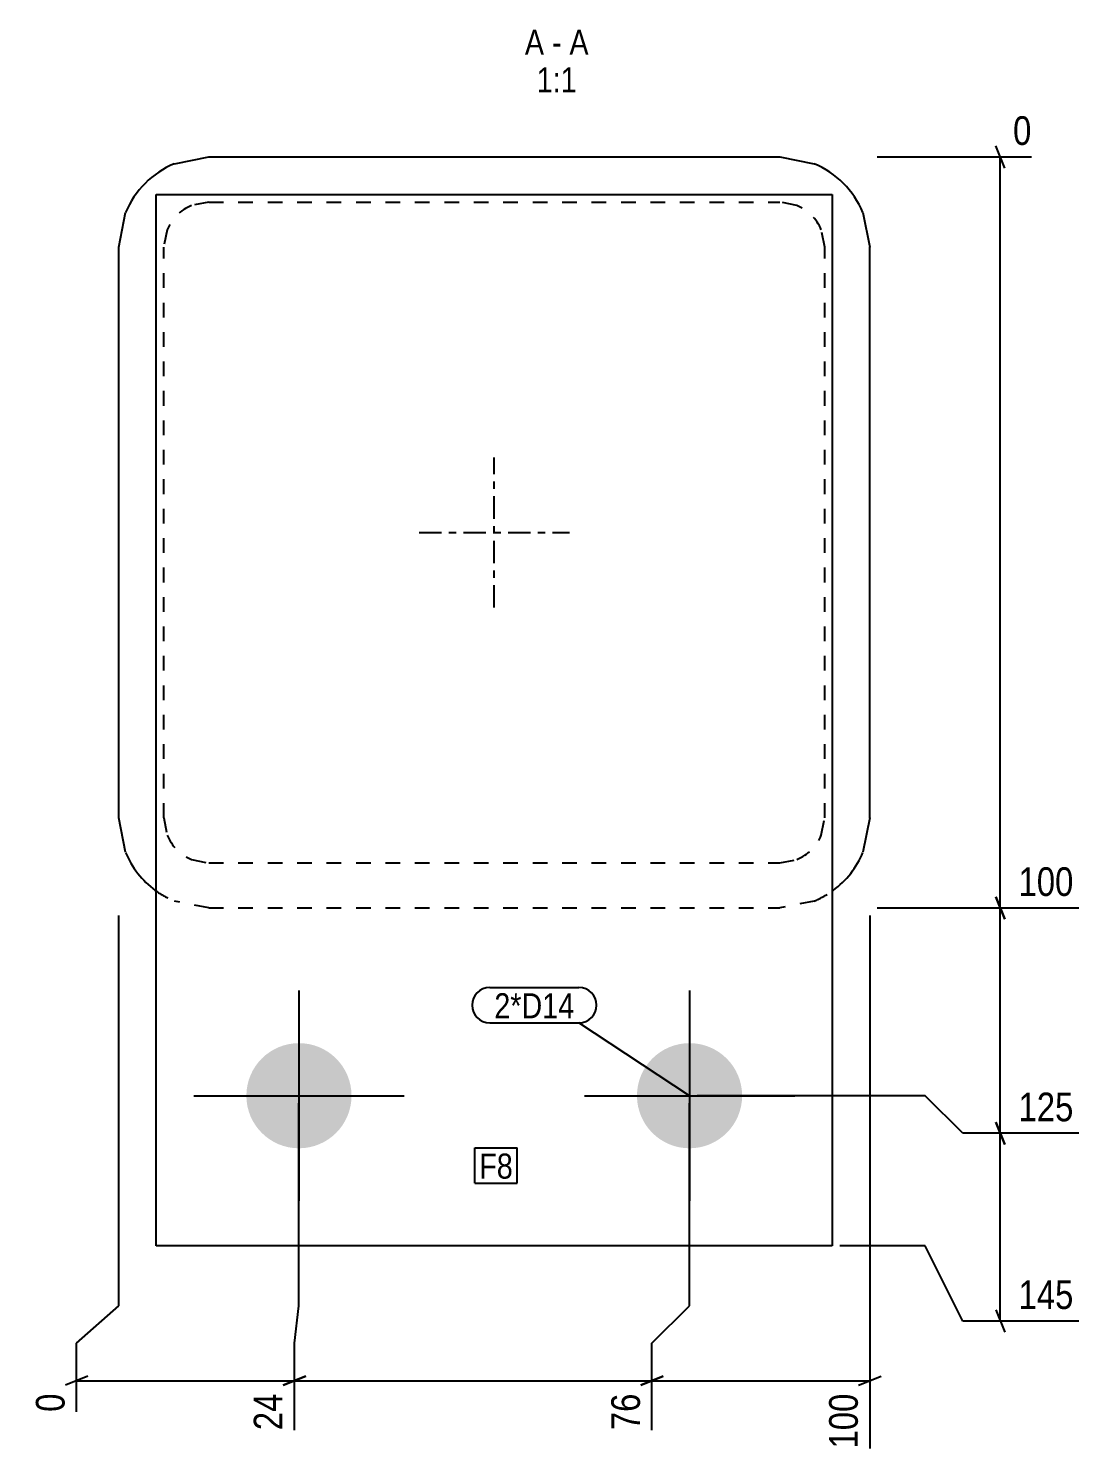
# Model space of a CAD drawing. Header units: millimetres. Extents: x 16 to 24925, y 2 to 481.
# Drawn here: x 10973.4 to 11113.3, y 1.6 to 191.5 of the extents above; entities that cross this region are included whole.
import ezdxf

# ---------------------------------------------------------------- set-up
doc = ezdxf.new("R2010")
doc.units = ezdxf.units.MM
doc.linetypes.add('DXK_LINE_DOT2', pattern=[3.9198, 1.9599, -1.9599])
doc.linetypes.add('DXK_LINE_DOT3', pattern=[5.9187, 2.979, -0.9799, 0.9799, -0.9799])
for name, color, linetype in [('MÅLSÆTNING', 7, 'Continuous'), ('STÅL', 7, 'Continuous'), ('TEKST', 7, 'Continuous')]:
    doc.layers.add(name, color=color, linetype=linetype)
doc.styles.add('Arial Narrow', font='ARIALN.TTF', dxfattribs={"height": 0.2})

msp = doc.modelspace()

# ---------------------------------------------------------------- hatches: boundary and pattern name
at = {"layer": 'STÅL', "linetype": 'Continuous'}
for points in [[(11016.37, 49.37, -1), (11002.37, 49.37, -1)], [(11068.37, 49.37, -1), (11054.37, 49.37, -1)]]:
    msp.add_hatch(color=96, dxfattribs=at).paths.add_polyline_path(points)

# ---------------------------------------------------------------- linework, layer by layer
at = {"layer": 'MÅLSÆTNING', "color": 7, "linetype": 'Continuous'}
for p, q in [((11103.34, 172.87), (11102.14, 175.87)), ((11086.37, 174.37), (11106.88, 174.37)), ((11102.74, 74.37), (11102.74, 174.37)), ((11086.37, 74.37), (11113.21, 74.37)), ((11086.37, 74.37), (11113.21, 74.37)), ((11102.14, 75.87), (11103.34, 72.87)), ((11103.34, 72.87), (11102.14, 75.87)), ((11102.74, 44.37), (11102.74, 74.37)), ((10985.37, 21.41), (10985.37, 73.37)), ((11085.37, 73.37), (11085.37, 2.4)), ((11092.74, 49.37), (11062.37, 49.37)), ((11092.74, 49.37), (11062.37, 49.37)), ((11097.74, 44.37), (11092.74, 49.37)), ((11097.74, 44.37), (11092.74, 49.37)), ((11009.37, 21.41), (11009.37, 48.37)), ((11009.37, 21.41), (11009.37, 48.37)), ((11061.37, 21.41), (11061.37, 48.37)), ((11061.37, 21.41), (11061.37, 48.37)), ((11102.14, 45.87), (11103.34, 42.87)), ((11103.34, 42.87), (11102.14, 45.87)), ((11113.21, 44.37), (11097.74, 44.37)), ((11113.21, 44.37), (11097.74, 44.37)), ((11102.74, 19.37), (11102.74, 44.37)), ((11092.74, 29.37), (11081.37, 29.37)), ((11097.74, 19.37), (11092.74, 29.37)), ((10979.77, 16.41), (10985.37, 21.41)), ((11008.77, 16.41), (11009.37, 21.41)), ((11008.77, 16.41), (11009.37, 21.41)), ((11056.37, 16.41), (11061.37, 21.41)), ((11056.37, 16.41), (11061.37, 21.41)), ((11113.21, 19.37), (11097.74, 19.37)), ((11102.14, 20.87), (11103.34, 17.87)), ((10979.77, 7.28), (10979.77, 16.41)), ((11008.77, 4.84), (11008.77, 16.41)), ((11008.77, 4.84), (11008.77, 16.41)), ((11056.37, 4.84), (11056.37, 16.41)), ((11056.37, 4.84), (11056.37, 16.41)), ((10981.27, 12.01), (10978.27, 10.81)), ((10979.77, 11.41), (11008.77, 11.41)), ((11010.27, 12.01), (11007.27, 10.81)), ((11007.27, 10.81), (11010.27, 12.01)), ((11008.77, 11.41), (11056.37, 11.41)), ((11057.87, 12.01), (11054.87, 10.81)), ((11054.87, 10.81), (11057.87, 12.01)), ((11056.37, 11.41), (11085.37, 11.41)), ((11083.87, 10.81), (11086.87, 12.01))]:
    msp.add_line(p, q, dxfattribs=at)
at = {"layer": 'STÅL', "color": 2, "linetype": 'Continuous'}
for p, q in [((10992.78, 173.46), (10997.37, 174.37)), ((10997.37, 174.37), (11073.37, 174.37)), ((11073.37, 174.37), (11077.96, 173.46)), ((10990.37, 29.37), (10990.37, 169.37)), ((10990.37, 169.37), (11080.37, 169.37)), ((11080.37, 169.37), (11080.37, 29.37)), ((10985.37, 162.37), (10986.28, 166.96)), ((11084.45, 166.96), (11085.37, 162.37)), ((10985.37, 86.37), (10985.37, 162.37)), ((11085.37, 86.37), (11085.37, 162.37)), ((10986.28, 81.78), (10985.37, 86.37)), ((11085.37, 86.37), (11084.45, 81.78)), ((11080.37, 29.37), (10990.37, 29.37))]:
    msp.add_line(p, q, dxfattribs=at)
at = {"layer": 'STÅL', "color": 7, "linetype": 'DXK_LINE_DOT2'}
for p, q in [((10997.37, 168.37), (10995.07, 167.92)), ((10997.37, 168.37), (11073.37, 168.37)), ((11075.66, 167.92), (11073.37, 168.37)), ((10991.82, 164.67), (10991.37, 162.37)), ((11079.37, 162.37), (11078.91, 164.67)), ((10991.37, 86.37), (10991.37, 162.37)), ((11079.37, 86.37), (11079.37, 162.37)), ((10991.37, 86.37), (10991.82, 84.08)), ((11078.91, 84.08), (11079.37, 86.37)), ((10995.07, 80.83), (10997.37, 80.37)), ((10997.37, 80.37), (11073.37, 80.37)), ((11073.37, 80.37), (11075.66, 80.83)), ((10997.37, 74.37), (10992.78, 75.29)), ((10997.37, 74.37), (11073.37, 74.37)), ((11077.96, 75.29), (11073.37, 74.37))]:
    msp.add_line(p, q, dxfattribs=at)
at = {"layer": 'STÅL', "color": 7, "linetype": 'DXK_LINE_DOT3'}
for p, q in [((11035.37, 114.37), (11035.37, 134.37)), ((11025.37, 124.37), (11045.37, 124.37))]:
    msp.add_line(p, q, dxfattribs=at)
at = {"layer": 'STÅL', "color": 96, "linetype": 'Continuous'}
for p, q in [((11009.37, 63.37), (11009.37, 35.37)), ((11061.37, 63.37), (11061.37, 35.37)), ((10995.37, 49.37), (11023.37, 49.37)), ((11047.37, 49.37), (11075.37, 49.37))]:
    msp.add_line(p, q, dxfattribs=at)
at = {"layer": 'STÅL', "color": 2, "linetype": 'Continuous'}
for centre, start, end in [((10997.37, 162.37), 112.5, 157.5), ((11073.37, 162.37), 22.5, 67.5), ((10997.37, 86.37), 202.5, 233.5514), ((11073.37, 86.37), 306.4486, 337.5)]:
    msp.add_arc(centre, 12, start, end, dxfattribs=at)
at = {"layer": 'STÅL', "color": 7, "linetype": 'DXK_LINE_DOT2'}
for centre, radius, start, end in [((10997.37, 162.37), 6, 112.5, 157.5), ((11073.37, 162.37), 6, 22.5, 67.5), ((10997.37, 86.37), 6, 202.5, 247.5), ((11073.37, 86.37), 6, 292.5, 337.5), ((10997.37, 86.37), 12, 233.5514, 247.5), ((11073.37, 86.37), 12, 292.5, 306.4486)]:
    msp.add_arc(centre, radius, start, end, dxfattribs=at)

# ---------------------------------------------------------------- wipeouts: each hides what was drawn before it
at = {"color": 0, "linetype": 'Continuous'}
for points in [[(11042, 187.97), (11042, 191.47), (11039.45, 191.47), (11039.45, 187.97)], [(11044.33, 187.97), (11044.33, 191.47), (11043.05, 191.47), (11043.05, 187.97)], [(11047.93, 187.97), (11047.93, 191.47), (11045.38, 191.47), (11045.38, 187.97)], [(11046.36, 182.97), (11046.36, 186.47), (11041.02, 186.47), (11041.02, 182.97)]]:
    msp.add_wipeout(points, dxfattribs=at).dxf.layer = 'TEKST'
at = {"color": 0}
for points in [[(11046.04, 59.68), (11046.04, 63.18), (11035.38, 63.18), (11035.38, 59.68)], [(11037.84, 38.33), (11037.84, 41.83), (11033.37, 41.83), (11033.37, 38.33)]]:
    msp.add_wipeout(points, dxfattribs=at).dxf.layer = 'TEKST'

# ---------------------------------------------------------------- next in the draw order: texts
at = {"layer": 'TEKST', "color": 3, "linetype": 'Continuous', "style": 'Arial Narrow'}
for s, p in [('A', (11039.45, 187.97)), ('A', (11045.38, 187.97)), ('-', (11043.05, 187.97)), ('1:1', (11041.02, 182.97))]:
    msp.add_text(s, height=3.34, dxfattribs=at).set_placement(p)

# ---------------------------------------------------------------- next in the draw order: wipeouts: each hides what was drawn before it
at = {"color": 0, "linetype": 'Continuous'}
for points in [[(11107.68, 175.17), (11107.68, 180.77), (11103.64, 180.77), (11103.64, 175.17)], [(11113.28, 75.17), (11113.28, 80.77), (11104.37, 80.77), (11104.37, 75.17)], [(11113.28, 45.17), (11113.28, 50.77), (11104.37, 50.77), (11104.37, 45.17)], [(11113.28, 20.17), (11113.28, 25.77), (11104.37, 25.77), (11104.37, 20.17)], [(10978.97, 10.51), (10973.37, 10.51), (10973.37, 6.47), (10978.97, 6.47)], [(11007.97, 10.51), (11002.37, 10.51), (11002.37, 4.04), (11007.97, 4.04)], [(11055.57, 10.51), (11049.97, 10.51), (11049.97, 4.04), (11055.57, 4.04)], [(11084.57, 10.51), (11078.97, 10.51), (11078.97, 1.6), (11084.57, 1.6)]]:
    msp.add_wipeout(points, dxfattribs=at).dxf.layer = 'MÅLSÆTNING'
at = {"color": 0}
for points in [[(11046.04, 59.68), (11046.04, 63.18), (11035.38, 63.18), (11035.38, 59.68)], [(11037.84, 38.33), (11037.84, 41.83), (11033.37, 41.83), (11033.37, 38.33)]]:
    msp.add_wipeout(points, dxfattribs=at).dxf.layer = 'TEKST'

# ---------------------------------------------------------------- next in the draw order: linework, layer by layer
at = {"layer": 'TEKST', "color": 7, "linetype": 'Continuous'}
for p, q in [((11034.78, 63.78), (11046.64, 63.78)), ((11034.78, 59.08), (11046.64, 59.08)), ((11061.37, 49.37), (11046.64, 59.08)), ((11032.77, 42.43), (11038.44, 42.43)), ((11032.77, 37.73), (11032.77, 42.43)), ((11038.44, 37.73), (11038.44, 42.43)), ((11032.77, 37.73), (11038.44, 37.73))]:
    msp.add_line(p, q, dxfattribs=at)
for centre, start, end in [((11034.78, 61.43), 90, 270), ((11046.64, 61.43), 270, 90)]:
    msp.add_arc(centre, 2.35, start, end, dxfattribs=at)

# ---------------------------------------------------------------- next in the draw order: texts
at = {"layer": 'MÅLSÆTNING', "color": 3, "linetype": 'Continuous', "style": 'Arial Narrow'}
for s, height, p in [('0', 3.82, (11104.44, 175.97)), ('100', 3.818, (11105.17, 75.97)), ('125', 3.818, (11105.17, 45.97)), ('145', 3.818, (11105.17, 20.97))]:
    msp.add_text(s, height=height, dxfattribs=at).set_placement(p)
for s, height, p in [('0', 3.82, (10978.17, 7.28)), ('24', 3.818, (11007.17, 4.84)), ('76', 3.818, (11054.77, 4.84)), ('100', 3.818, (11083.77, 2.4))]:
    msp.add_text(s, height=height, rotation=90.0002, dxfattribs=at).set_placement(p)
at = {"layer": 'TEKST', "color": 3, "style": 'Arial Narrow'}
for s, p in [('2*D14', (11035.38, 59.68)), ('F8', (11033.37, 38.33))]:
    msp.add_text(s, height=3.34, dxfattribs=at).set_placement(p)

doc.saveas('drawing.dxf')
